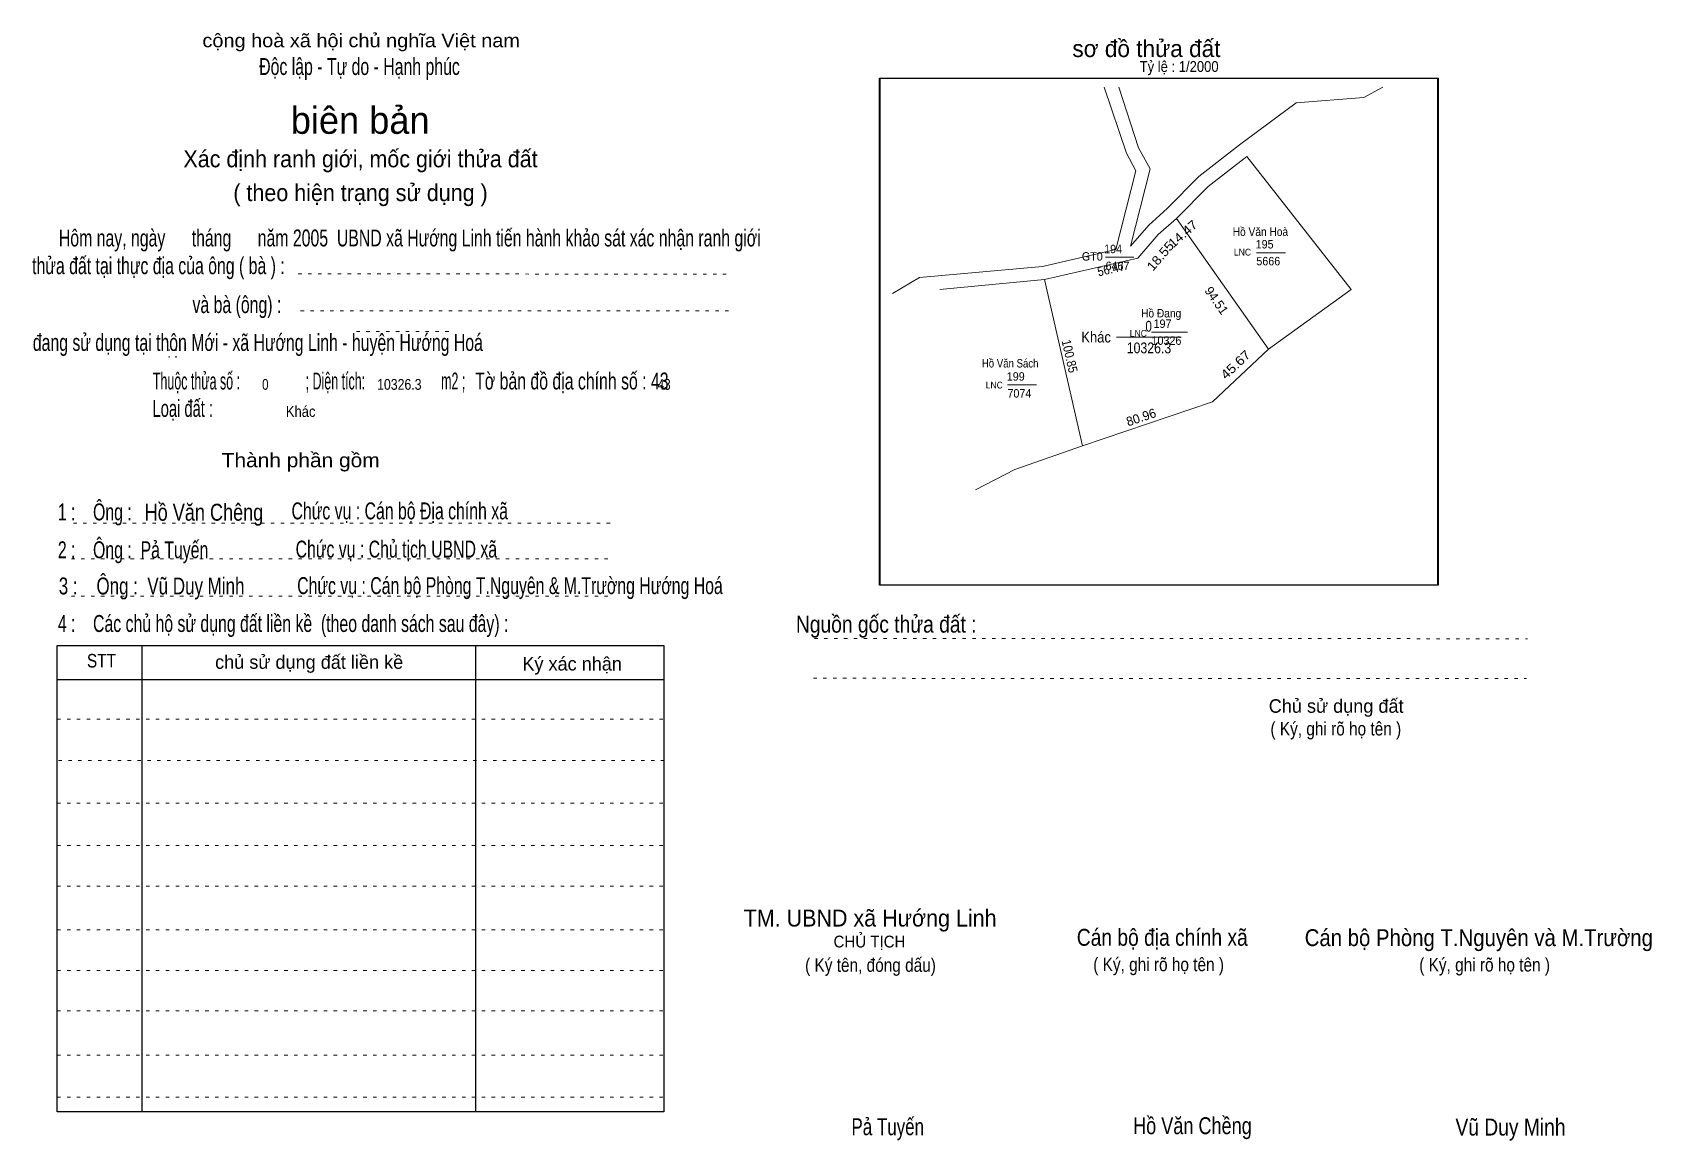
# Model space of a CAD drawing. Header units: centimetres. Extents: x -1.5 to 46.4, y -3.9 to 28.9.
import ezdxf
from ezdxf.enums import TextEntityAlignment as Align

# ---------------------------------------------------------------- set-up
doc = ezdxf.new("R2010")
doc.units = ezdxf.units.CM
doc.header["$LTSCALE"] = 0.16
doc.linetypes.add('DOTTED', pattern=[1.5, 0.3, -1.2])
for name, color, linetype, lineweight in [('15', 7, 'Continuous', 13), ('2', 7, 'Continuous', 25), ('22', 7, 'Continuous', 13), ('33', 7, 'Continuous', 13), ('5', 7, 'DOTTED', 13)]:
    doc.layers.add(name, color=color, linetype=linetype, lineweight=lineweight)
for name, color, linetype in [('16', 7, 'Continuous'), ('34', 7, 'Continuous'), ('51', 7, 'Continuous')]:
    doc.layers.add(name, color=color, linetype=linetype)

msp = doc.modelspace()

# ---------------------------------------------------------------- linework, layer by layer
at = {"layer": '15'}
for p, q in [((30.24, 22.22), (31.08, 22.22)), ((34.7, 22.35), (35.56, 22.35)), ((31.6, 20), (32.66, 20)), ((27.34, 18.45), (28.2, 18.45))]:
    msp.add_line(p, q, dxfattribs=at)
at = {"layer": '2'}
msp.add_lwpolyline([(23.56, 27.52), (40.06, 27.52), (40.06, 12.52), (23.56, 12.52)], close=True, dxfattribs=at)
at = {"layer": '22'}
for p, q in [((34.42, 25.2), (37.5, 21.27)), ((32.34, 23.37), (35.06, 19.5)), ((25.34, 21.27), (28.44, 21.56)), ((28.44, 21.56), (29.56, 16.64)), ((35.06, 19.5), (37.5, 21.27))]:
    msp.add_line(p, q, dxfattribs=at)
for points in [[(23.94, 21.15), (24.74, 21.62), (28.38, 21.95), (30.54, 22.45), (31.14, 24.78), (30.86, 25.3), (30.2, 27.25)], [(38.44, 27.25), (37.88, 26.94), (35.88, 26.79), (34.2, 25.54), (33, 24.61), (32.06, 23.66), (31.52, 23.17), (30.98, 22.55), (31.56, 24.83), (31.22, 25.46), (30.63, 27.25)], [(34.42, 25.2), (33.28, 24.31), (32.34, 23.37)], [(32.34, 23.37), (31.8, 22.89), (31.2, 22.19), (28.44, 21.56)], [(35.06, 19.5), (33.4, 17.94), (29.56, 16.64)], [(29.56, 16.64), (27.56, 15.94), (26.4, 15.34)]]:
    msp.add_lwpolyline(points, dxfattribs=at)
msp.add_lwpolyline([(29.56, 16.64), (33.4, 17.94), (35.06, 19.5), (32.34, 23.37), (31.8, 22.89), (31.2, 22.19), (28.44, 21.56)], close=True, dxfattribs=at)
at = {"layer": '33'}
msp.add_line((30.56, 19.86), (32.48, 19.86), dxfattribs=at)
at = {"layer": '5'}
for p, q in [((6.37, 21.73), (19.21, 21.72)), ((6.44, 20.64), (19.25, 20.64)), ((8.09, 20.02), (10.86, 20.02)), ((-0.28, 14.36), (15.72, 14.36)), ((-0.34, 13.3), (15.66, 13.3)), ((-0.34, 12.2), (15.66, 12.2)), ((21.63, 10.95), (42.72, 10.94)), ((21.6, 9.77), (42.69, 9.76)), ((-0.76, 8.56), (17.18, 8.56)), ((-0.72, 7.34), (17.22, 7.34)), ((-0.76, 6.08), (17.18, 6.08)), ((-0.76, 4.83), (17.18, 4.83)), ((-0.76, 3.62), (17.18, 3.62)), ((-0.76, 2.33), (17.18, 2.33)), ((-0.76, 1.13), (17.18, 1.13)), ((-0.76, -0.06), (17.18, -0.06)), ((-0.76, -1.37), (17.18, -1.37)), ((-0.76, -2.62), (17.18, -2.62))]:
    msp.add_line(p, q, dxfattribs=at)
at = {"layer": '5', "linetype": 'Continuous', "lineweight": 25}
for p, q in [((1.74, 10.74), (1.74, -3.05)), ((11.61, 10.74), (11.61, -3.05)), ((-0.76, 9.73), (17.18, 9.73))]:
    msp.add_line(p, q, dxfattribs=at)
for points in [[(23.58, 27.52), (40.08, 27.52), (40.08, 12.52), (23.58, 12.52)], [(-0.76, 10.74), (17.18, 10.74), (17.18, -3.05), (-0.76, -3.05)]]:
    msp.add_lwpolyline(points, close=True, dxfattribs=at)

# ---------------------------------------------------------------- texts
at = {"layer": '15', "width": 0.95}
for s, p in [('194', (30.2, 22.34)), ('195', (34.68, 22.48)), ('GT0', (29.54, 22.12)), ('6467', (30.24, 21.84)), ('5666', (34.7, 21.98)), ('197', (31.66, 20.13)), ('10326', (31.6, 19.63)), ('199', (27.32, 18.57)), ('7074', (27.34, 18.07))]:
    msp.add_text(s, height=0.25, dxfattribs=at).set_placement(p)
at = {"layer": '16'}
for s, width, p in [('Hồ Văn Hoà', 0.9, (34.82, 22.85)), ('Hồ Đang', 0.9, (31.885, 20.44)), ('Hồ Văn Sách', 0.85, (27.42, 18.96))]:
    msp.add_text(s, height=0.25, dxfattribs=dict(at, width=width)).set_placement(p, align=Align.CENTER)
at = {"layer": '22', "width": 0.95}
for p in [(34.29, 22.27), (31.21, 19.87), (26.95, 18.34)]:
    msp.add_text('LNC', height=0.2, dxfattribs=at).set_placement(p, align=Align.CENTER)
at = {"layer": '33'}
for s, width, p in [('0', 0.8, (31.515, 20.02)), ('10326.3', 0.85, (31.525, 19.38))]:
    msp.add_text(s, height=0.32, dxfattribs=dict(at, width=width)).set_placement(p, align=Align.CENTER)
at = {"layer": '33', "width": 0.9}
msp.add_text('Khác', height=0.32, dxfattribs=at).set_placement((30.4, 19.7), align=Align.RIGHT)
at = {"layer": '34'}
for s, width, p in [(': : ', 0.85, (2.5, 19.25)), ('0', 0.8, (5.3, 18.3)), ('10326.3', 0.85, (8.7, 18.3)), ('43', 0.8, (17, 18.3)), ('Khác', 0.9, (6, 17.5))]:
    msp.add_text(s, height=0.32, dxfattribs=dict(at, width=width)).set_placement(p)
at = {"layer": '5'}
for s, height, width, p in [('cộng hoà xã hội chủ nghĩa Việt nam', 0.4, 1.1, (8.23, 28.43)), ('Độc lập - Tự do - Hạnh phúc', 0.5, 0.7, (8.18, 27.61)), ('Xác định ranh giới, mốc giới thửa đất', 0.5, 0.95, (8.21, 24.88)), ('( theo hiện trạng sử dụng )', 0.5, 0.95, (8.21, 23.88)), ('Thành phần gồm', 0.42, 1.1, (6.44, 16.01)), ('Hồ Văn Chêng', 0.5, 0.8, (3.58, 14.43)), ('Chức vụ : Cán bộ Địa chính xã', 0.5, 0.7, (9.37, 14.47)), ('Chức vụ : Chủ tịch UBND xã', 0.5, 0.7, (9.27, 13.34)), ('Chức vụ : Cán bộ Phòng T.Nguyên & M.Trường Hướng Hoá', 0.5, 0.7, (12.63, 12.26)), ('    Nguồn gốc thửa đất :', 0.5, 0.85, (23.44, 11.12)), ('( Ký, ghi rõ họ tên )', 0.4, 0.85, (37.05, 8.08)), ('CHỦ TỊCH', 0.35, 0.95, (23.26, 1.81)), ('( Ký tên, đóng dấu)', 0.4, 0.85, (23.29, 1.09)), ('( Ký, ghi rõ họ tên )', 0.4, 0.85, (31.81, 1.11)), ('( Ký, ghi rõ họ tên )', 0.4, 0.85, (41.45, 1.1)), ('Pả Tuyến', 0.5, 0.75, (23.8, -3.74)), ('Hồ Văn Chềng', 0.5, 0.8, (32.81, -3.71)), ('Vũ Duy Minh', 0.5, 0.85, (42.215, -3.75))]:
    msp.add_text(s, height=height, dxfattribs=dict(at, width=width)).set_placement(p, align=Align.CENTER)
msp.add_text('sơ đồ thửa đất', height=0.5, dxfattribs=at).set_placement((29.26, 28.14))
for s, height, p in [('biên bản', 0.8, (8.2, 25.87)), ('      chủ sử dụng đất liền kề', 0.4, (6.245, 10.05)), ('   Ký xác nhận', 0.4, (14.245, 10)), ('Chủ sử dụng đất', 0.4, (37.06, 8.75))]:
    msp.add_text(s, height=height, dxfattribs=at).set_placement(p, align=Align.CENTER)
for s, height, width, p in [('   Hôm nay, ngày      tháng      năm 2005  UBND xã Hướng Linh tiến hành khảo sát xác nhận ranh giới ', 0.5, 0.7, (-1.1, 22.54)), ('thửa đất tại thực địa của ông ( bà ) :                                       ', 0.5, 0.7, (-1.5, 21.72)), ('                                     và bà (ông) :', 0.5, 0.7, (-1.57, 20.57)), (' đang sử dụng tại thôn Mới - xã Hướng Linh - huyện Hướng Hoá', 0.5, 0.7, (-1.61, 19.45)), ('Thuộc thửa số :                   ; Diện tích:                      m2 ;                                            ', 0.5, 0.55, (2.07, 18.31)), ('Tờ bản đồ địa chính số : 43', 0.5, 0.7, (11.6, 18.31)), ('Loại đất :  ', 0.5, 0.65, (2.06, 17.5)), ('    1 :    Ông :                                                        ', 0.5, 0.7, (-1.26, 14.44)), ('    2 :    Ông :  Pả Tuyến', 0.5, 0.7, (-1.26, 13.32)), ('    3 :    Ông :  Vũ Duy Minh', 0.5, 0.75, (-1.27, 12.25)), ('    4 :    Các chủ hộ sử dụng đất liền kề  (theo danh sách sau đây) :', 0.5, 0.7, (-1.26, 11.14)), ('STT', 0.4, 0.85, (0.12, 10.09)), ('TM. UBND xã Hướng Linh', 0.5, 0.95, (19.54, 2.43)), ('Cán bộ địa chính xã  ', 0.5, 0.85, (29.39, 1.86)), ('Cán bộ Phòng T.Nguyên và M.Trường', 0.5, 0.9, (36.13, 1.85))]:
    msp.add_text(s, height=height, dxfattribs=dict(at, width=width)).set_placement(p)
at = {"layer": '51', "width": 0.9}
msp.add_text('Tỷ lệ : 1/2000', height=0.32, dxfattribs=at).set_placement((31.25, 27.7))
at = {"layer": '51'}
for s, rotation, width, p in [('14.47', 41.413, 1.1, (32.6157, 22.8102)), ('18.55', 49.328, 1.1, (31.964, 22.167)), ('56.47', 12.914, 0.9, (30.4298, 21.744)), ('100.85', 282.815, 0.9, (29.0503, 19.2649)), ('45.67', 43.208, 1.15, (34.1776, 18.9447))]:
    msp.add_text(s, height=0.27, rotation=rotation, dxfattribs=dict(at, width=width)).set_placement(p, align=Align.CENTER)
for s, rotation, p in [('94.51', 305.104, (33.4123, 20.8626)), ('80.96', 18.739, (31.3366, 17.3613))]:
    msp.add_text(s, height=0.27, rotation=rotation, dxfattribs=at).set_placement(p, align=Align.CENTER)

doc.saveas('drawing.dxf')
